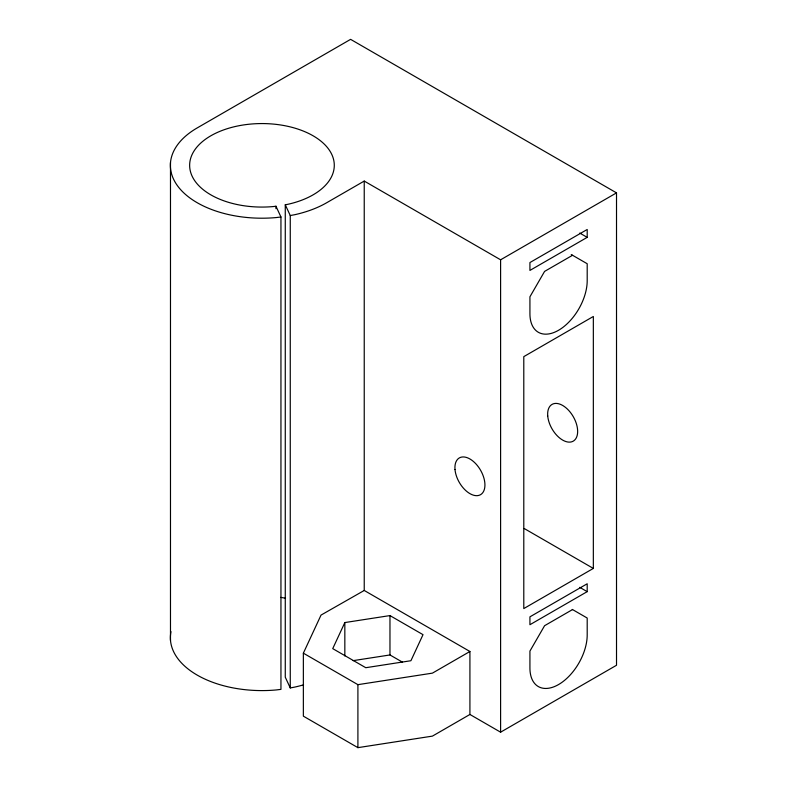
<?xml version="1.0" encoding="UTF-8"?>
<svg xmlns="http://www.w3.org/2000/svg" width="787" height="787" viewBox="0 0 787 787"><rect width="100%" height="100%" fill="white"/><g stroke="black" fill="none" stroke-linecap="round" stroke-linejoin="round"><path stroke-width="1.18" d="M303.359 653.171L321.037 615.08L364.233 590.466L469.918 651.488L469.918 714.468L432.417 736.12L357.908 747.65L303.359 716.16L303.359 653.171L357.908 684.66L432.417 673.141L469.918 651.488M344.834 622.566L332.734 648.626L365.778 667.71L410.922 660.726L423.012 634.666L389.968 615.582L344.834 622.566L344.834 655.964M469.918 714.468L500.601 732.185L616.516 665.261L616.516 192.874L500.601 259.799L364.233 181.069L326.733 202.712A91.597 52.886 0 0 1 294.791 214.694L290.265 215.54L285.268 204.787L287.885 204.295A72.315 41.75 0 0 0 311.288 134.784A72.315 41.75 0 0 0 192.805 153.111A72.315 41.75 0 0 0 273.276 206.558L275.962 206.233L280.949 216.986L280.949 689.373L276.296 689.943A91.587 52.877 0 0 1 170.986 631.636M587.2 237.359L529.926 270.423L529.926 262.553L587.2 229.489L587.2 237.359L579.753 233.06M572.543 255.273L544.584 271.407L529.926 296.797L529.926 313.728A40.501 23.384 -60 0 0 558.563 330.265A40.501 23.384 -60 0 0 587.2 280.664L587.2 263.734L571.244 254.526M593.339 568.421L523.788 608.577L523.788 356.639L593.339 316.482L593.339 568.421L524.201 528.51M587.2 591.647L529.926 624.721L529.926 616.841L587.2 583.777L587.2 591.647L579.753 587.348M572.543 609.561L544.584 625.704L529.926 651.095L529.926 668.025A40.501 23.384 -60 0 0 558.563 684.552A40.501 23.384 -60 0 0 587.2 634.952L587.2 618.031L572.306 609.433M285.268 204.787L285.268 677.184L290.265 687.936L294.791 687.081A91.587 52.877 0 0 0 303.546 684.838M353.147 660.647L389.968 654.951L402.364 662.103M280.949 216.986L276.296 217.556A91.597 52.886 0 0 1 180.351 189.333A91.597 52.886 0 0 1 197.193 127.927L350.599 39.35L616.516 192.874M500.601 259.799L500.601 732.185M389.968 615.582L389.968 654.951M364.233 181.069L364.233 590.466M357.908 684.66L357.908 747.65M290.265 215.54L290.265 687.936M275.962 206.233L275.962 208.683M170.484 162.555L170.484 640.48M280.684 597.382A72.315 41.75 0 0 1 285.514 598.228M547.732 415.969A21.21 12.248 60 0 0 571.47 441.871A21.21 12.248 60 0 0 568.755 410.47A21.21 12.248 60 0 0 547.732 415.969M455.004 469.505A21.21 12.248 60 0 0 478.742 495.417A21.21 12.248 60 0 0 476.027 464.005A21.21 12.248 60 0 0 455.004 469.505"/></g></svg>
